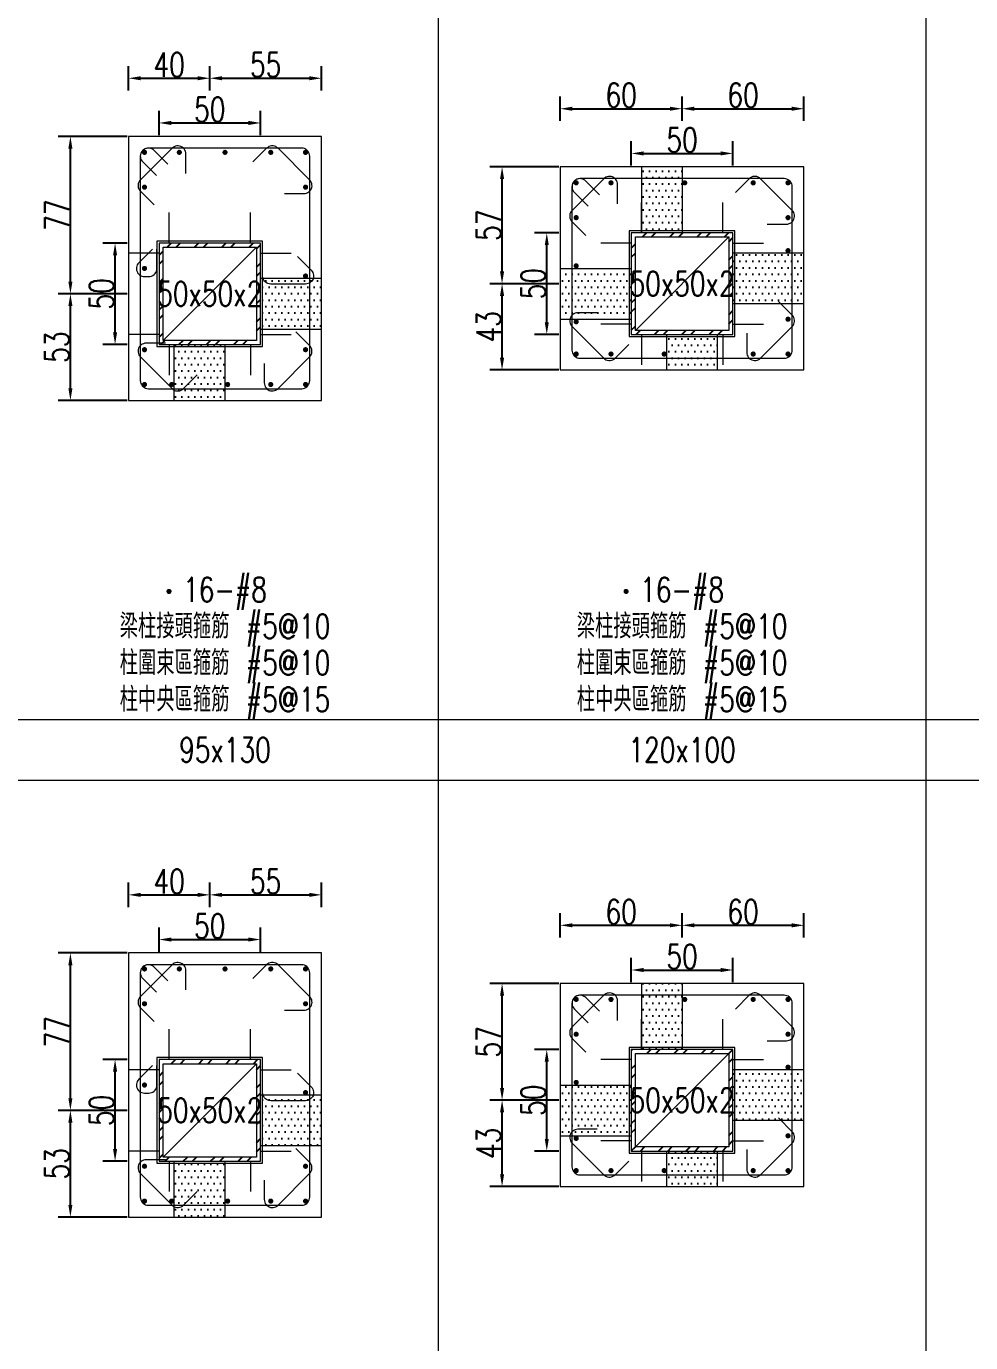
# Model space of a CAD drawing. Header units: millimetres. Extents: x 0 to 3905, y 0 to 8880.
# Drawn here: x 2922 to 3387, y 3341 to 3989 of the extents above; entities that cross this region are included whole.
import ezdxf
from ezdxf.enums import TextEntityAlignment as Align

# ---------------------------------------------------------------- set-up
doc = ezdxf.new("R2010")
doc.units = ezdxf.units.MM
doc.layers.get('DEFPOINTS').update_dxf_attribs({"color": 3})
for name, color, linetype in [('Hatch線', 6, 'Continuous'), ('TC-鋼粱', 132, 'Continuous'), ('主筋斷面', 2, 'Continuous'), ('文字-主筋根數', 7, 'Continuous'), ('文字-剪力筋 中央區', 7, 'Continuous'), ('文字-剪力筋-BC', 7, 'Continuous'), ('文字-剪力筋-圍束區', 7, 'Continuous'), ('文字-斷面尺寸', 7, 'Continuous'), ('文字-輔助字', 7, 'Continuous'), ('柱斷面線', 4, 'Continuous'), ('標註字', 4, 'Continuous'), ('箍筋線', 1, 'Continuous'), ('網格線', 7, 'Continuous'), ('鋼柱', 11, 'Continuous')]:
    doc.layers.add(name, color=color, linetype=linetype)
doc.styles.add('note', font='txt.shx', dxfattribs={"width": 0.75, "height": 12})
doc.styles.add('txt', font='txt.shx', dxfattribs={"height": 0.2, "bigfont": 'chineset.shx'})
doc.dimstyles.new('RCAD_DIM', dxfattribs={"dimtxt": 12, "dimasz": 6, "dimexe": 6, "dimexo": 0.625, "dimtad": 1, "dimdec": 0, "dimdsep": 46, "dimtxsty": 'note', "dimcen": 2.5, "dimclrd": 256, "dimclre": 256, "dimclrt": 256, "dimadec": 0, "dimazin": 0, "dimtfac": 1, "dimtmove": 0, "dimatfit": 3, "dimfxl": 0, "dimtolj": 1, "dimarcsym": 0})

# ---------------------------------------------------------------- blocks, each defined once
blk = doc.blocks.new('*D1650')
at = {"layer": 'DEFPOINTS', "color": 0}
for p in [(3037.5, 3539.62), (2987.5, 3533), (3037.5, 3533)]:
    blk.add_point(p, dxfattribs=at)
at = {"layer": '標註字', "lineweight": -2}
for p, q in [((2987.5, 3533.62), (2987.5, 3545.62)), ((3037.5, 3533.62), (3037.5, 3545.62)), ((2993.5, 3539.62), (3031.5, 3539.62))]:
    blk.add_line(p, q, dxfattribs=at)
at = {"layer": '標註字'}
for points in [[(2993.5, 3540.62), (2993.5, 3538.62), (2987.5, 3539.62)], [(3031.5, 3538.62), (3031.5, 3540.62), (3037.5, 3539.62)]]:
    blk.add_solid(points, dxfattribs=at)
at = {"layer": '標註字', "insert": (3012.5, 3546.25), "char_height": 12, "attachment_point": 5, "style": 'note'}
blk.add_mtext('\\A1;50', dxfattribs=at)
blk = doc.blocks.new('*D1651')
at = {"layer": 'DEFPOINTS', "color": 0}
for p in [(2965.88, 3480.5), (2972.5, 3480.5), (2972.5, 3430.5)]:
    blk.add_point(p, dxfattribs=at)
at = {"layer": '標註字', "lineweight": -2}
for p, q in [((2971.88, 3480.5), (2959.88, 3480.5)), ((2965.88, 3436.5), (2965.88, 3474.5)), ((2971.88, 3430.5), (2959.88, 3430.5))]:
    blk.add_line(p, q, dxfattribs=at)
at = {"layer": '標註字'}
for points in [[(2966.88, 3474.5), (2964.88, 3474.5), (2965.88, 3480.5)], [(2964.88, 3436.5), (2966.88, 3436.5), (2965.88, 3430.5)]]:
    blk.add_solid(points, dxfattribs=at)
at = {"layer": '標註字', "insert": (2959.25, 3455.5), "char_height": 12, "attachment_point": 5, "rotation": 90, "style": 'note'}
blk.add_mtext('\\A1;50', dxfattribs=at)
blk = doc.blocks.new('*D1652')
at = {"layer": 'DEFPOINTS', "color": 0}
for p in [(3012.5, 3561.62), (2972.5, 3555), (3012.5, 3555)]:
    blk.add_point(p, dxfattribs=at)
at = {"layer": '標註字', "lineweight": -2}
for p, q in [((2972.5, 3555.62), (2972.5, 3567.62)), ((3012.5, 3555.62), (3012.5, 3567.62)), ((2978.5, 3561.62), (3006.5, 3561.62))]:
    blk.add_line(p, q, dxfattribs=at)
at = {"layer": '標註字'}
for points in [[(2978.5, 3562.62), (2978.5, 3560.62), (2972.5, 3561.62)], [(3006.5, 3560.62), (3006.5, 3562.62), (3012.5, 3561.62)]]:
    blk.add_solid(points, dxfattribs=at)
at = {"layer": '標註字', "insert": (2992.5, 3568.25), "char_height": 12, "attachment_point": 5, "style": 'note'}
blk.add_mtext('\\A1;40', dxfattribs=at)
blk = doc.blocks.new('*D1653')
at = {"layer": 'DEFPOINTS', "color": 0}
for p in [(3067.5, 3561.62), (3012.5, 3555), (3067.5, 3555)]:
    blk.add_point(p, dxfattribs=at)
at = {"layer": '標註字', "lineweight": -2}
for p, q in [((3012.5, 3555.62), (3012.5, 3567.62)), ((3067.5, 3555.62), (3067.5, 3567.62)), ((3018.5, 3561.62), (3061.5, 3561.62))]:
    blk.add_line(p, q, dxfattribs=at)
at = {"layer": '標註字'}
for points in [[(3018.5, 3562.62), (3018.5, 3560.62), (3012.5, 3561.62)], [(3061.5, 3560.62), (3061.5, 3562.62), (3067.5, 3561.62)]]:
    blk.add_solid(points, dxfattribs=at)
at = {"layer": '標註字', "insert": (3040, 3568.25), "char_height": 12, "attachment_point": 5, "style": 'note'}
blk.add_mtext('\\A1;55', dxfattribs=at)
blk = doc.blocks.new('*D1654')
at = {"layer": 'DEFPOINTS', "color": 0}
for p in [(2943.88, 3455.5), (2972.5, 3455.5), (2972.5, 3403)]:
    blk.add_point(p, dxfattribs=at)
at = {"layer": '標註字', "lineweight": -2}
for p, q in [((2971.88, 3455.5), (2937.88, 3455.5)), ((2943.88, 3409), (2943.88, 3449.5)), ((2971.88, 3403), (2937.88, 3403))]:
    blk.add_line(p, q, dxfattribs=at)
at = {"layer": '標註字'}
for points in [[(2944.88, 3449.5), (2942.88, 3449.5), (2943.88, 3455.5)], [(2942.88, 3409), (2944.88, 3409), (2943.88, 3403)]]:
    blk.add_solid(points, dxfattribs=at)
at = {"layer": '標註字', "insert": (2937.25, 3429.25), "char_height": 12, "attachment_point": 5, "rotation": 90, "style": 'note'}
blk.add_mtext('\\A1;53', dxfattribs=at)
blk = doc.blocks.new('*D1655')
at = {"layer": 'DEFPOINTS', "color": 0}
for p in [(2943.88, 3533), (2972.5, 3533), (2972.5, 3455.5)]:
    blk.add_point(p, dxfattribs=at)
at = {"layer": '標註字', "lineweight": -2}
for p, q in [((2971.88, 3533), (2937.88, 3533)), ((2943.88, 3461.5), (2943.88, 3527)), ((2971.88, 3455.5), (2937.88, 3455.5))]:
    blk.add_line(p, q, dxfattribs=at)
at = {"layer": '標註字'}
for points in [[(2944.88, 3527), (2942.88, 3527), (2943.88, 3533)], [(2942.88, 3461.5), (2944.88, 3461.5), (2943.88, 3455.5)]]:
    blk.add_solid(points, dxfattribs=at)
at = {"layer": '標註字', "insert": (2937.25, 3494.25), "char_height": 12, "attachment_point": 5, "rotation": 90, "style": 'note'}
blk.add_mtext('\\A1;77', dxfattribs=at)
blk = doc.blocks.new('Circle_Filled')
at = {"const_width": 0.5}
blk.add_lwpolyline([(-0.25, 0, 1), (0.25, 0, 1)], format="xyb", close=True, dxfattribs=at)
blk = doc.blocks.new('*D1656')
at = {"layer": 'DEFPOINTS', "color": 0}
for p in [(3037.5, 3941.62), (2987.5, 3935), (3037.5, 3935)]:
    blk.add_point(p, dxfattribs=at)
at = {"layer": '標註字', "lineweight": -2}
for p, q in [((2987.5, 3935.62), (2987.5, 3947.62)), ((3037.5, 3935.62), (3037.5, 3947.62)), ((2993.5, 3941.62), (3031.5, 3941.62))]:
    blk.add_line(p, q, dxfattribs=at)
at = {"layer": '標註字'}
for points in [[(2993.5, 3942.62), (2993.5, 3940.62), (2987.5, 3941.62)], [(3031.5, 3940.62), (3031.5, 3942.62), (3037.5, 3941.62)]]:
    blk.add_solid(points, dxfattribs=at)
at = {"layer": '標註字', "insert": (3012.5, 3948.25), "char_height": 12, "attachment_point": 5, "style": 'note'}
blk.add_mtext('\\A1;50', dxfattribs=at)
blk = doc.blocks.new('*D1657')
at = {"layer": 'DEFPOINTS', "color": 0}
for p in [(2965.88, 3882.5), (2972.5, 3882.5), (2972.5, 3832.5)]:
    blk.add_point(p, dxfattribs=at)
at = {"layer": '標註字', "lineweight": -2}
for p, q in [((2971.88, 3882.5), (2959.88, 3882.5)), ((2965.88, 3838.5), (2965.88, 3876.5)), ((2971.88, 3832.5), (2959.88, 3832.5))]:
    blk.add_line(p, q, dxfattribs=at)
at = {"layer": '標註字'}
for points in [[(2966.88, 3876.5), (2964.88, 3876.5), (2965.88, 3882.5)], [(2964.88, 3838.5), (2966.88, 3838.5), (2965.88, 3832.5)]]:
    blk.add_solid(points, dxfattribs=at)
at = {"layer": '標註字', "insert": (2959.25, 3857.5), "char_height": 12, "attachment_point": 5, "rotation": 90, "style": 'note'}
blk.add_mtext('\\A1;50', dxfattribs=at)
blk = doc.blocks.new('*D1658')
at = {"layer": 'DEFPOINTS', "color": 0}
for p in [(3012.5, 3963.62), (2972.5, 3957), (3012.5, 3957)]:
    blk.add_point(p, dxfattribs=at)
at = {"layer": '標註字', "lineweight": -2}
for p, q in [((2972.5, 3957.62), (2972.5, 3969.62)), ((3012.5, 3957.62), (3012.5, 3969.62)), ((2978.5, 3963.62), (3006.5, 3963.62))]:
    blk.add_line(p, q, dxfattribs=at)
at = {"layer": '標註字'}
for points in [[(2978.5, 3964.62), (2978.5, 3962.62), (2972.5, 3963.62)], [(3006.5, 3962.62), (3006.5, 3964.62), (3012.5, 3963.62)]]:
    blk.add_solid(points, dxfattribs=at)
at = {"layer": '標註字', "insert": (2992.5, 3970.25), "char_height": 12, "attachment_point": 5, "style": 'note'}
blk.add_mtext('\\A1;40', dxfattribs=at)
blk = doc.blocks.new('*D1659')
at = {"layer": 'DEFPOINTS', "color": 0}
for p in [(3067.5, 3963.62), (3012.5, 3957), (3067.5, 3957)]:
    blk.add_point(p, dxfattribs=at)
at = {"layer": '標註字', "lineweight": -2}
for p, q in [((3012.5, 3957.62), (3012.5, 3969.62)), ((3067.5, 3957.62), (3067.5, 3969.62)), ((3018.5, 3963.62), (3061.5, 3963.62))]:
    blk.add_line(p, q, dxfattribs=at)
at = {"layer": '標註字'}
for points in [[(3018.5, 3964.62), (3018.5, 3962.62), (3012.5, 3963.62)], [(3061.5, 3962.62), (3061.5, 3964.62), (3067.5, 3963.62)]]:
    blk.add_solid(points, dxfattribs=at)
at = {"layer": '標註字', "insert": (3040, 3970.25), "char_height": 12, "attachment_point": 5, "style": 'note'}
blk.add_mtext('\\A1;55', dxfattribs=at)
blk = doc.blocks.new('*D1660')
at = {"layer": 'DEFPOINTS', "color": 0}
for p in [(2943.88, 3857.5), (2972.5, 3857.5), (2972.5, 3805)]:
    blk.add_point(p, dxfattribs=at)
at = {"layer": '標註字', "lineweight": -2}
for p, q in [((2971.88, 3857.5), (2937.88, 3857.5)), ((2943.88, 3811), (2943.88, 3851.5)), ((2971.88, 3805), (2937.88, 3805))]:
    blk.add_line(p, q, dxfattribs=at)
at = {"layer": '標註字'}
for points in [[(2944.88, 3851.5), (2942.88, 3851.5), (2943.88, 3857.5)], [(2942.88, 3811), (2944.88, 3811), (2943.88, 3805)]]:
    blk.add_solid(points, dxfattribs=at)
at = {"layer": '標註字', "insert": (2937.25, 3831.25), "char_height": 12, "attachment_point": 5, "rotation": 90, "style": 'note'}
blk.add_mtext('\\A1;53', dxfattribs=at)
blk = doc.blocks.new('*D1661')
at = {"layer": 'DEFPOINTS', "color": 0}
for p in [(2943.88, 3935), (2972.5, 3935), (2972.5, 3857.5)]:
    blk.add_point(p, dxfattribs=at)
at = {"layer": '標註字', "lineweight": -2}
for p, q in [((2971.88, 3935), (2937.88, 3935)), ((2943.88, 3863.5), (2943.88, 3929)), ((2971.88, 3857.5), (2937.88, 3857.5))]:
    blk.add_line(p, q, dxfattribs=at)
at = {"layer": '標註字'}
for points in [[(2944.88, 3929), (2942.88, 3929), (2943.88, 3935)], [(2942.88, 3863.5), (2944.88, 3863.5), (2943.88, 3857.5)]]:
    blk.add_solid(points, dxfattribs=at)
at = {"layer": '標註字', "insert": (2937.25, 3896.25), "char_height": 12, "attachment_point": 5, "rotation": 90, "style": 'note'}
blk.add_mtext('\\A1;77', dxfattribs=at)
blk = doc.blocks.new('*D1782')
at = {"layer": 'DEFPOINTS', "color": 0}
for p in [(3270, 3524.62), (3220, 3518), (3270, 3518)]:
    blk.add_point(p, dxfattribs=at)
at = {"layer": '標註字', "lineweight": -2}
for p, q in [((3220, 3518.62), (3220, 3530.62)), ((3270, 3518.62), (3270, 3530.62)), ((3226, 3524.62), (3264, 3524.62))]:
    blk.add_line(p, q, dxfattribs=at)
at = {"layer": '標註字'}
for points in [[(3226, 3525.62), (3226, 3523.62), (3220, 3524.62)], [(3264, 3523.62), (3264, 3525.62), (3270, 3524.62)]]:
    blk.add_solid(points, dxfattribs=at)
at = {"layer": '標註字', "insert": (3245, 3531.25), "char_height": 12, "attachment_point": 5, "style": 'note'}
blk.add_mtext('\\A1;50', dxfattribs=at)
blk = doc.blocks.new('*D1783')
at = {"layer": 'DEFPOINTS', "color": 0}
for p in [(3178.38, 3485.5), (3185, 3485.5), (3185, 3435.5)]:
    blk.add_point(p, dxfattribs=at)
at = {"layer": '標註字', "lineweight": -2}
for p, q in [((3184.38, 3485.5), (3172.38, 3485.5)), ((3178.38, 3441.5), (3178.38, 3479.5)), ((3184.38, 3435.5), (3172.38, 3435.5))]:
    blk.add_line(p, q, dxfattribs=at)
at = {"layer": '標註字'}
for points in [[(3179.38, 3479.5), (3177.38, 3479.5), (3178.38, 3485.5)], [(3177.38, 3441.5), (3179.38, 3441.5), (3178.38, 3435.5)]]:
    blk.add_solid(points, dxfattribs=at)
at = {"layer": '標註字', "insert": (3171.75, 3460.5), "char_height": 12, "attachment_point": 5, "rotation": 90, "style": 'note'}
blk.add_mtext('\\A1;50', dxfattribs=at)
blk = doc.blocks.new('*D1784')
at = {"layer": 'DEFPOINTS', "color": 0}
for p in [(3245, 3546.62), (3185, 3540), (3245, 3540)]:
    blk.add_point(p, dxfattribs=at)
at = {"layer": '標註字', "lineweight": -2}
for p, q in [((3185, 3540.62), (3185, 3552.62)), ((3245, 3540.62), (3245, 3552.62)), ((3191, 3546.62), (3239, 3546.62))]:
    blk.add_line(p, q, dxfattribs=at)
at = {"layer": '標註字'}
for points in [[(3191, 3547.62), (3191, 3545.62), (3185, 3546.62)], [(3239, 3545.62), (3239, 3547.62), (3245, 3546.62)]]:
    blk.add_solid(points, dxfattribs=at)
at = {"layer": '標註字', "insert": (3215, 3553.25), "char_height": 12, "attachment_point": 5, "style": 'note'}
blk.add_mtext('\\A1;60', dxfattribs=at)
blk = doc.blocks.new('*D1785')
at = {"layer": 'DEFPOINTS', "color": 0}
for p in [(3305, 3546.62), (3245, 3540), (3305, 3540)]:
    blk.add_point(p, dxfattribs=at)
at = {"layer": '標註字', "lineweight": -2}
for p, q in [((3245, 3540.62), (3245, 3552.62)), ((3305, 3540.62), (3305, 3552.62)), ((3251, 3546.62), (3299, 3546.62))]:
    blk.add_line(p, q, dxfattribs=at)
at = {"layer": '標註字'}
for points in [[(3251, 3547.62), (3251, 3545.62), (3245, 3546.62)], [(3299, 3545.62), (3299, 3547.62), (3305, 3546.62)]]:
    blk.add_solid(points, dxfattribs=at)
at = {"layer": '標註字', "insert": (3275, 3553.25), "char_height": 12, "attachment_point": 5, "style": 'note'}
blk.add_mtext('\\A1;60', dxfattribs=at)
blk = doc.blocks.new('*D1786')
at = {"layer": 'DEFPOINTS', "color": 0}
for p in [(3156.38, 3460.5), (3185, 3460.5), (3185, 3418)]:
    blk.add_point(p, dxfattribs=at)
at = {"layer": '標註字', "lineweight": -2}
for p, q in [((3184.38, 3460.5), (3150.38, 3460.5)), ((3156.38, 3424), (3156.38, 3454.5)), ((3184.38, 3418), (3150.38, 3418))]:
    blk.add_line(p, q, dxfattribs=at)
at = {"layer": '標註字'}
for points in [[(3157.38, 3454.5), (3155.38, 3454.5), (3156.38, 3460.5)], [(3155.38, 3424), (3157.38, 3424), (3156.38, 3418)]]:
    blk.add_solid(points, dxfattribs=at)
at = {"layer": '標註字', "insert": (3149.75, 3439.25), "char_height": 12, "attachment_point": 5, "rotation": 90, "style": 'note'}
blk.add_mtext('\\A1;43', dxfattribs=at)
blk = doc.blocks.new('*D1787')
at = {"layer": 'DEFPOINTS', "color": 0}
for p in [(3156.38, 3518), (3185, 3518), (3185, 3460.5)]:
    blk.add_point(p, dxfattribs=at)
at = {"layer": '標註字', "lineweight": -2}
for p, q in [((3184.38, 3518), (3150.38, 3518)), ((3156.38, 3466.5), (3156.38, 3512)), ((3184.38, 3460.5), (3150.38, 3460.5))]:
    blk.add_line(p, q, dxfattribs=at)
at = {"layer": '標註字'}
for points in [[(3157.38, 3512), (3155.38, 3512), (3156.38, 3518)], [(3155.38, 3466.5), (3157.38, 3466.5), (3156.38, 3460.5)]]:
    blk.add_solid(points, dxfattribs=at)
at = {"layer": '標註字', "insert": (3149.75, 3489.25), "char_height": 12, "attachment_point": 5, "rotation": 90, "style": 'note'}
blk.add_mtext('\\A1;57', dxfattribs=at)
blk = doc.blocks.new('*D1788')
at = {"layer": 'DEFPOINTS', "color": 0}
for p in [(3270, 3926.62), (3220, 3920), (3270, 3920)]:
    blk.add_point(p, dxfattribs=at)
at = {"layer": '標註字', "lineweight": -2}
for p, q in [((3220, 3920.62), (3220, 3932.62)), ((3270, 3920.62), (3270, 3932.62)), ((3226, 3926.62), (3264, 3926.62))]:
    blk.add_line(p, q, dxfattribs=at)
at = {"layer": '標註字'}
for points in [[(3226, 3927.62), (3226, 3925.62), (3220, 3926.62)], [(3264, 3925.62), (3264, 3927.62), (3270, 3926.62)]]:
    blk.add_solid(points, dxfattribs=at)
at = {"layer": '標註字', "insert": (3245, 3933.25), "char_height": 12, "attachment_point": 5, "style": 'note'}
blk.add_mtext('\\A1;50', dxfattribs=at)
blk = doc.blocks.new('*D1789')
at = {"layer": 'DEFPOINTS', "color": 0}
for p in [(3178.38, 3887.5), (3185, 3887.5), (3185, 3837.5)]:
    blk.add_point(p, dxfattribs=at)
at = {"layer": '標註字', "lineweight": -2}
for p, q in [((3184.38, 3887.5), (3172.38, 3887.5)), ((3178.38, 3843.5), (3178.38, 3881.5)), ((3184.38, 3837.5), (3172.38, 3837.5))]:
    blk.add_line(p, q, dxfattribs=at)
at = {"layer": '標註字'}
for points in [[(3179.38, 3881.5), (3177.38, 3881.5), (3178.38, 3887.5)], [(3177.38, 3843.5), (3179.38, 3843.5), (3178.38, 3837.5)]]:
    blk.add_solid(points, dxfattribs=at)
at = {"layer": '標註字', "insert": (3171.75, 3862.5), "char_height": 12, "attachment_point": 5, "rotation": 90, "style": 'note'}
blk.add_mtext('\\A1;50', dxfattribs=at)
blk = doc.blocks.new('*D1790')
at = {"layer": 'DEFPOINTS', "color": 0}
for p in [(3245, 3948.62), (3185, 3942), (3245, 3942)]:
    blk.add_point(p, dxfattribs=at)
at = {"layer": '標註字', "lineweight": -2}
for p, q in [((3185, 3942.62), (3185, 3954.62)), ((3245, 3942.62), (3245, 3954.62)), ((3191, 3948.62), (3239, 3948.62))]:
    blk.add_line(p, q, dxfattribs=at)
at = {"layer": '標註字'}
for points in [[(3191, 3949.62), (3191, 3947.62), (3185, 3948.62)], [(3239, 3947.62), (3239, 3949.62), (3245, 3948.62)]]:
    blk.add_solid(points, dxfattribs=at)
at = {"layer": '標註字', "insert": (3215, 3955.25), "char_height": 12, "attachment_point": 5, "style": 'note'}
blk.add_mtext('\\A1;60', dxfattribs=at)
blk = doc.blocks.new('*D1791')
at = {"layer": 'DEFPOINTS', "color": 0}
for p in [(3305, 3948.62), (3245, 3942), (3305, 3942)]:
    blk.add_point(p, dxfattribs=at)
at = {"layer": '標註字', "lineweight": -2}
for p, q in [((3245, 3942.62), (3245, 3954.62)), ((3305, 3942.62), (3305, 3954.62)), ((3251, 3948.62), (3299, 3948.62))]:
    blk.add_line(p, q, dxfattribs=at)
at = {"layer": '標註字'}
for points in [[(3251, 3949.62), (3251, 3947.62), (3245, 3948.62)], [(3299, 3947.62), (3299, 3949.62), (3305, 3948.62)]]:
    blk.add_solid(points, dxfattribs=at)
at = {"layer": '標註字', "insert": (3275, 3955.25), "char_height": 12, "attachment_point": 5, "style": 'note'}
blk.add_mtext('\\A1;60', dxfattribs=at)
blk = doc.blocks.new('*D1792')
at = {"layer": 'DEFPOINTS', "color": 0}
for p in [(3156.38, 3862.5), (3185, 3862.5), (3185, 3820)]:
    blk.add_point(p, dxfattribs=at)
at = {"layer": '標註字', "lineweight": -2}
for p, q in [((3184.38, 3862.5), (3150.38, 3862.5)), ((3156.38, 3826), (3156.38, 3856.5)), ((3184.38, 3820), (3150.38, 3820))]:
    blk.add_line(p, q, dxfattribs=at)
at = {"layer": '標註字'}
for points in [[(3157.38, 3856.5), (3155.38, 3856.5), (3156.38, 3862.5)], [(3155.38, 3826), (3157.38, 3826), (3156.38, 3820)]]:
    blk.add_solid(points, dxfattribs=at)
at = {"layer": '標註字', "insert": (3149.75, 3841.25), "char_height": 12, "attachment_point": 5, "rotation": 90, "style": 'note'}
blk.add_mtext('\\A1;43', dxfattribs=at)
blk = doc.blocks.new('*D1793')
at = {"layer": 'DEFPOINTS', "color": 0}
for p in [(3156.38, 3920), (3185, 3920), (3185, 3862.5)]:
    blk.add_point(p, dxfattribs=at)
at = {"layer": '標註字', "lineweight": -2}
for p, q in [((3184.38, 3920), (3150.38, 3920)), ((3156.38, 3868.5), (3156.38, 3914)), ((3184.38, 3862.5), (3150.38, 3862.5))]:
    blk.add_line(p, q, dxfattribs=at)
at = {"layer": '標註字'}
for points in [[(3157.38, 3914), (3155.38, 3914), (3156.38, 3920)], [(3155.38, 3868.5), (3157.38, 3868.5), (3156.38, 3862.5)]]:
    blk.add_solid(points, dxfattribs=at)
at = {"layer": '標註字', "insert": (3149.75, 3891.25), "char_height": 12, "attachment_point": 5, "rotation": 90, "style": 'note'}
blk.add_mtext('\\A1;57', dxfattribs=at)

msp = doc.modelspace()

# ---------------------------------------------------------------- hatches: boundary and pattern name
at = {"layer": 'Hatch線'}
h = msp.add_hatch(dxfattribs=at)
h.set_pattern_fill('ANSI32', color=256, style=0)
h.paths.add_polyline_path([(2987.5, 3832.5), (3037.5, 3832.5), (3037.5, 3882.5), (2987.5, 3882.5)], flags=17)
h.paths.add_polyline_path([(2989.5, 3834.5), (2989.5, 3880.5), (3035.5, 3880.5), (3035.5, 3834.5)])
h = msp.add_hatch(dxfattribs=at)
h.set_pattern_fill('ANSI32', color=256, style=0)
h.paths.add_polyline_path([(3220, 3837.5), (3270, 3837.5), (3270, 3887.5), (3220, 3887.5)], flags=17)
h.paths.add_polyline_path([(3222, 3839.5), (3222, 3885.5), (3268, 3885.5), (3268, 3839.5)])
h = msp.add_hatch(dxfattribs=at)
h.set_pattern_fill('ANSI32', color=256, style=0)
h.paths.add_polyline_path([(2987.5, 3430.5), (3037.5, 3430.5), (3037.5, 3480.5), (2987.5, 3480.5)], flags=17)
h.paths.add_polyline_path([(2989.5, 3432.5), (2989.5, 3478.5), (3035.5, 3478.5), (3035.5, 3432.5)])
h = msp.add_hatch(dxfattribs=at)
h.set_pattern_fill('ANSI32', color=256, style=0)
h.paths.add_polyline_path([(3220, 3435.5), (3270, 3435.5), (3270, 3485.5), (3220, 3485.5)], flags=17)
h.paths.add_polyline_path([(3222, 3437.5), (3222, 3483.5), (3268, 3483.5), (3268, 3437.5)])
at = {"layer": 'TC-鋼粱'}
h = msp.add_hatch(dxfattribs=at)
h.set_pattern_fill('DOTS', color=256, scale=2, style=0)
h.paths.add_polyline_path([(3245, 3920), (3225, 3920), (3225, 3887.5), (3245, 3887.5)], flags=17)
h = msp.add_hatch(dxfattribs=at)
h.set_pattern_fill('DOTS', color=256, scale=2, style=0)
h.paths.add_polyline_path([(3305, 3852.5), (3305, 3877.5), (3270, 3877.5), (3270, 3852.5)], flags=17)
h = msp.add_hatch(dxfattribs=at)
h.set_pattern_fill('DOTS', color=256, scale=2, style=0)
h.paths.add_polyline_path([(3185, 3870), (3185, 3845), (3220, 3845), (3220, 3870)], flags=17)
h = msp.add_hatch(dxfattribs=at)
h.set_pattern_fill('DOTS', color=256, scale=2, style=0)
h.paths.add_polyline_path([(3067.5, 3840), (3067.5, 3865), (3037.5, 3865), (3037.5, 3840)], flags=17)
h = msp.add_hatch(dxfattribs=at)
h.set_pattern_fill('DOTS', color=256, scale=2, style=0)
h.paths.add_polyline_path([(3237.48, 3820), (3262.48, 3820), (3262.48, 3837.5), (3237.48, 3837.5)], flags=17)
h = msp.add_hatch(dxfattribs=at)
h.set_pattern_fill('DOTS', color=256, scale=2, style=0)
h.paths.add_polyline_path([(2995, 3805), (3020, 3805), (3020, 3832.5), (2995, 3832.5)], flags=17)
h = msp.add_hatch(dxfattribs=at)
h.set_pattern_fill('DOTS', color=256, scale=2, style=0)
h.paths.add_polyline_path([(3245, 3518), (3225, 3518), (3225, 3485.5), (3245, 3485.5)], flags=17)
h = msp.add_hatch(dxfattribs=at)
h.set_pattern_fill('DOTS', color=256, scale=2, style=0)
h.paths.add_polyline_path([(3305, 3450.5), (3305, 3475.5), (3270, 3475.5), (3270, 3450.5)], flags=17)
h = msp.add_hatch(dxfattribs=at)
h.set_pattern_fill('DOTS', color=256, scale=2, style=0)
h.paths.add_polyline_path([(3185, 3468), (3185, 3443), (3220, 3443), (3220, 3468)], flags=17)
h = msp.add_hatch(dxfattribs=at)
h.set_pattern_fill('DOTS', color=256, scale=2, style=0)
h.paths.add_polyline_path([(3067.5, 3438), (3067.5, 3463), (3037.5, 3463), (3037.5, 3438)], flags=17)
h = msp.add_hatch(dxfattribs=at)
h.set_pattern_fill('DOTS', color=256, scale=2, style=0)
h.paths.add_polyline_path([(3237.48, 3418), (3262.48, 3418), (3262.48, 3435.5), (3237.48, 3435.5)], flags=17)
h = msp.add_hatch(dxfattribs=at)
h.set_pattern_fill('DOTS', color=256, scale=2, style=0)
h.paths.add_polyline_path([(2995, 3403), (3020, 3403), (3020, 3430.5), (2995, 3430.5)], flags=17)

# ---------------------------------------------------------------- linework, layer by layer
at = {"layer": 'DEFPOINTS', "lineweight": 5}
for points in [[(3225, 3887.5), (3225, 3902.5)], [(3265, 3887.5), (3265, 3902.5)], [(2992.5, 3882.5), (2992.5, 3897.5)], [(3032.5, 3882.5), (3032.5, 3897.5)], [(3220, 3836.5), (3271, 3836.5), (3271, 3888.5), (3219, 3888.5), (3219, 3836.5), (3220, 3836.5)], [(2987.5, 3831.5), (3038.5, 3831.5), (3038.5, 3883.5), (2986.5, 3883.5), (2986.5, 3831.5), (2987.5, 3831.5)], [(3220, 3882.5), (3205, 3882.5)], [(3222, 3839.5), (3268, 3885.5)], [(3270, 3882.5), (3285, 3882.5)], [(2987.5, 3877.5), (2972.5, 3877.5)], [(2989.5, 3834.5), (3035.5, 3880.5)], [(3037.5, 3877.5), (3052.5, 3877.5)], [(2987.5, 3837.5), (2972.5, 3837.5)], [(3037.5, 3837.5), (3052.5, 3837.5)], [(3220, 3842.5), (3205, 3842.5)], [(3225, 3837.5), (3225, 3822.5)], [(3265, 3837.5), (3265, 3822.5)], [(3270, 3842.5), (3285, 3842.5)], [(2992.5, 3832.5), (2992.5, 3817.5)], [(3032.5, 3832.5), (3032.5, 3817.5)], [(3225, 3485.5), (3225, 3500.5)], [(3265, 3485.5), (3265, 3500.5)], [(2992.5, 3480.5), (2992.5, 3495.5)], [(3032.5, 3480.5), (3032.5, 3495.5)], [(3220, 3434.5), (3271, 3434.5), (3271, 3486.5), (3219, 3486.5), (3219, 3434.5), (3220, 3434.5)], [(2987.5, 3429.5), (3038.5, 3429.5), (3038.5, 3481.5), (2986.5, 3481.5), (2986.5, 3429.5), (2987.5, 3429.5)], [(3220, 3480.5), (3205, 3480.5)], [(3222, 3437.5), (3268, 3483.5)], [(3270, 3480.5), (3285, 3480.5)], [(2987.5, 3475.5), (2972.5, 3475.5)], [(2989.5, 3432.5), (3035.5, 3478.5)], [(3037.5, 3475.5), (3052.5, 3475.5)], [(2987.5, 3435.5), (2972.5, 3435.5)], [(3037.5, 3435.5), (3052.5, 3435.5)], [(3220, 3440.5), (3205, 3440.5)], [(3225, 3435.5), (3225, 3420.5)], [(3265, 3435.5), (3265, 3420.5)], [(3270, 3440.5), (3285, 3440.5)], [(2992.5, 3430.5), (2992.5, 3415.5)], [(3032.5, 3430.5), (3032.5, 3415.5)]]:
    msp.add_lwpolyline(points, dxfattribs=at)
at = {"layer": 'TC-鋼粱', "lineweight": 5}
for points in [[(3225, 3920), (3225, 3887.5)], [(3245, 3920), (3245, 3887.5)], [(3305, 3877.5), (3270, 3877.5)], [(3185, 3870), (3220, 3870)], [(3067.5, 3865), (3037.5, 3865)], [(3305, 3852.5), (3270, 3852.5)], [(3185, 3845), (3220, 3845)], [(3067.5, 3840), (3037.5, 3840)], [(3237.48, 3820), (3237.48, 3837.5)], [(3262.48, 3820), (3262.48, 3837.5)], [(2995, 3805), (2995, 3832.5)], [(3020, 3805), (3020, 3832.5)], [(3225, 3518), (3225, 3485.5)], [(3245, 3518), (3245, 3485.5)], [(3305, 3475.5), (3270, 3475.5)], [(3185, 3468), (3220, 3468)], [(3067.5, 3463), (3037.5, 3463)], [(3305, 3450.5), (3270, 3450.5)], [(3185, 3443), (3220, 3443)], [(3067.5, 3438), (3037.5, 3438)], [(3237.48, 3418), (3237.48, 3435.5)], [(3262.48, 3418), (3262.48, 3435.5)], [(2995, 3403), (2995, 3430.5)], [(3020, 3403), (3020, 3430.5)]]:
    msp.add_lwpolyline(points, dxfattribs=at)
at = {"layer": '柱斷面線', "lineweight": 5}
for points in [[(2972.5, 3805), (3067.5, 3805), (3067.5, 3935), (2972.5, 3935), (2972.5, 3805)], [(3185, 3820), (3305, 3820), (3305, 3920), (3185, 3920), (3185, 3820)], [(2972.5, 3403), (3067.5, 3403), (3067.5, 3533), (2972.5, 3533), (2972.5, 3403)], [(3185, 3418), (3305, 3418), (3305, 3518), (3185, 3518), (3185, 3418)]]:
    msp.add_lwpolyline(points, dxfattribs=at)
at = {"layer": '箍筋線', "lineweight": 5}
for points in [[(3000.69, 3916.81), (3000.69, 3926.35), (3000.63, 3927.02), (3000.46, 3927.66), (3000.19, 3928.27), (2999.82, 3928.83), (2999.36, 3929.32), (2998.83, 3929.72), (2998.23, 3930.02), (2997.6, 3930.23), (2996.93, 3930.32), (2996.27, 3930.3), (2995.61, 3930.17), (2994.99, 3929.93), (2994.41, 3929.59), (2993.9, 3929.16), (2978.34, 3913.6), (2977.89, 3913.07), (2977.55, 3912.47), (2977.31, 3911.82), (2977.19, 3911.13), (2977.19, 3910.44), (2977.31, 3909.76), (2977.55, 3909.11), (2977.89, 3908.51), (2978.34, 3907.98), (2985.08, 3901.23)], [(2991.83, 3921.29), (2985.08, 3928.04), (2984.57, 3928.47), (2983.99, 3928.81), (2983.37, 3929.05), (2982.72, 3929.18), (2982.05, 3929.2), (2981.39, 3929.11), (2980.75, 3928.9), (2980.16, 3928.6), (2979.62, 3928.19), (2979.16, 3927.71), (2978.79, 3927.15), (2978.52, 3926.54), (2978.35, 3925.9), (2978.29, 3925.23), (2978.29, 3814.77), (2978.36, 3814.08), (2978.53, 3813.41), (2978.83, 3812.78), (2979.22, 3812.21), (2979.71, 3811.72), (2980.28, 3811.33), (2980.91, 3811.03), (2981.58, 3810.86), (2982.27, 3810.79), (3057.73, 3810.79), (3058.42, 3810.86), (3059.09, 3811.03), (3059.72, 3811.33), (3060.29, 3811.72), (3060.78, 3812.21), (3061.17, 3812.78), (3061.47, 3813.41), (3061.64, 3814.08), (3061.71, 3814.77), (3061.71, 3925.23), (3061.64, 3925.92), (3061.47, 3926.59), (3061.17, 3927.22), (3060.78, 3927.79), (3060.29, 3928.28), (3059.72, 3928.67), (3059.09, 3928.97), (3058.42, 3929.14), (3057.73, 3929.21), (2982.27, 3929.21), (2981.6, 3929.15), (2980.96, 3928.98), (2980.35, 3928.71), (2979.79, 3928.34), (2979.31, 3927.88), (2978.9, 3927.34), (2978.6, 3926.75), (2978.39, 3926.11), (2978.3, 3925.45), (2978.32, 3924.78), (2978.45, 3924.13), (2978.69, 3923.51), (2979.03, 3922.93), (2979.46, 3922.42), (2986.21, 3915.67)], [(3049.31, 3906.81), (3058.85, 3906.81), (3059.52, 3906.87), (3060.16, 3907.04), (3060.77, 3907.31), (3061.33, 3907.68), (3061.82, 3908.14), (3062.22, 3908.67), (3062.52, 3909.27), (3062.73, 3909.9), (3062.82, 3910.57), (3062.8, 3911.23), (3062.67, 3911.89), (3062.43, 3912.51), (3062.09, 3913.09), (3061.66, 3913.6), (3046.1, 3929.16), (3045.57, 3929.61), (3044.97, 3929.95), (3044.32, 3930.19), (3043.63, 3930.31), (3042.94, 3930.31), (3042.26, 3930.19), (3041.61, 3929.95), (3041.01, 3929.61), (3040.48, 3929.16), (3033.73, 3922.42)], [(3213.19, 3901.81), (3213.19, 3911.35), (3213.13, 3912.02), (3212.96, 3912.66), (3212.69, 3913.27), (3212.32, 3913.83), (3211.86, 3914.32), (3211.33, 3914.72), (3210.73, 3915.02), (3210.1, 3915.23), (3209.43, 3915.32), (3208.77, 3915.3), (3208.11, 3915.17), (3207.49, 3914.93), (3206.91, 3914.59), (3206.4, 3914.16), (3190.84, 3898.6), (3190.39, 3898.07), (3190.05, 3897.47), (3189.81, 3896.82), (3189.69, 3896.13), (3189.69, 3895.44), (3189.81, 3894.76), (3190.05, 3894.11), (3190.39, 3893.51), (3190.84, 3892.98), (3197.58, 3886.23)], [(3204.33, 3906.29), (3197.58, 3913.04), (3197.07, 3913.47), (3196.49, 3913.81), (3195.87, 3914.05), (3195.22, 3914.18), (3194.55, 3914.2), (3193.89, 3914.11), (3193.25, 3913.9), (3192.66, 3913.6), (3192.12, 3913.19), (3191.66, 3912.71), (3191.29, 3912.15), (3191.02, 3911.54), (3190.85, 3910.9), (3190.79, 3910.23), (3190.79, 3829.77), (3190.86, 3829.08), (3191.03, 3828.41), (3191.33, 3827.78), (3191.72, 3827.21), (3192.21, 3826.72), (3192.78, 3826.33), (3193.41, 3826.03), (3194.08, 3825.86), (3194.77, 3825.79), (3295.23, 3825.79), (3295.92, 3825.86), (3296.59, 3826.03), (3297.22, 3826.33), (3297.79, 3826.72), (3298.28, 3827.21), (3298.67, 3827.78), (3298.97, 3828.41), (3299.14, 3829.08), (3299.21, 3829.77), (3299.21, 3910.23), (3299.14, 3910.92), (3298.97, 3911.59), (3298.67, 3912.22), (3298.28, 3912.79), (3297.79, 3913.28), (3297.22, 3913.67), (3296.59, 3913.97), (3295.92, 3914.14), (3295.23, 3914.21), (3194.77, 3914.21), (3194.1, 3914.15), (3193.46, 3913.98), (3192.85, 3913.71), (3192.29, 3913.34), (3191.81, 3912.88), (3191.4, 3912.34), (3191.1, 3911.75), (3190.89, 3911.11), (3190.8, 3910.45), (3190.82, 3909.78), (3190.95, 3909.13), (3191.19, 3908.51), (3191.53, 3907.93), (3191.96, 3907.42), (3198.71, 3900.67)], [(3286.81, 3891.81), (3296.35, 3891.81), (3297.02, 3891.87), (3297.66, 3892.04), (3298.27, 3892.31), (3298.83, 3892.68), (3299.32, 3893.14), (3299.72, 3893.67), (3300.02, 3894.27), (3300.23, 3894.9), (3300.32, 3895.57), (3300.3, 3896.23), (3300.17, 3896.89), (3299.93, 3897.51), (3299.59, 3898.09), (3299.16, 3898.6), (3283.6, 3914.16), (3283.07, 3914.61), (3282.47, 3914.95), (3281.82, 3915.19), (3281.13, 3915.31), (3280.44, 3915.31), (3279.76, 3915.19), (3279.11, 3914.95), (3278.51, 3914.61), (3277.98, 3914.16), (3271.23, 3907.42)], [(2984.3, 3879.56), (2977.55, 3872.81), (2977.12, 3872.3), (2976.78, 3871.72), (2976.54, 3871.1), (2976.41, 3870.45), (2976.39, 3869.78), (2976.48, 3869.12), (2976.69, 3868.48), (2976.99, 3867.89), (2977.4, 3867.35), (2977.88, 3866.89), (2978.44, 3866.52), (2979.05, 3866.25), (2979.69, 3866.08), (2980.36, 3866.03), (2982.53, 3866.03), (2983.22, 3866.09), (2983.88, 3866.26), (2984.51, 3866.56), (2985.08, 3866.95), (2985.57, 3867.44), (2985.97, 3868.01), (2986.26, 3868.64), (2986.44, 3869.31), (2986.5, 3870), (2986.5, 3879.54)], [(3055.7, 3875.83), (3062.45, 3869.08), (3062.88, 3868.57), (3063.22, 3867.99), (3063.46, 3867.37), (3063.59, 3866.71), (3063.61, 3866.05), (3063.52, 3865.39), (3063.31, 3864.75), (3063.01, 3864.16), (3062.6, 3863.62), (3062.12, 3863.16), (3061.56, 3862.79), (3060.95, 3862.52), (3060.31, 3862.35), (3059.64, 3862.29), (3042.48, 3862.29), (3041.78, 3862.36), (3041.12, 3862.53), (3040.49, 3862.83), (3039.92, 3863.22), (3039.43, 3863.71), (3039.03, 3864.28), (3038.74, 3864.91), (3038.56, 3865.58), (3038.5, 3866.27), (3038.5, 3875.81)], [(3276.81, 3838.19), (3276.81, 3828.65), (3276.87, 3827.98), (3277.04, 3827.34), (3277.31, 3826.73), (3277.68, 3826.17), (3278.14, 3825.68), (3278.67, 3825.28), (3279.27, 3824.98), (3279.9, 3824.77), (3280.57, 3824.68), (3281.23, 3824.7), (3281.89, 3824.83), (3282.51, 3825.07), (3283.09, 3825.41), (3283.6, 3825.84), (3299.16, 3841.4), (3299.61, 3841.93), (3299.95, 3842.53), (3300.19, 3843.18), (3300.31, 3843.87), (3300.31, 3844.56), (3300.19, 3845.24), (3299.95, 3845.89), (3299.61, 3846.49), (3299.16, 3847.02), (3292.42, 3853.77)], [(3203.19, 3848.19), (3193.65, 3848.19), (3192.98, 3848.13), (3192.34, 3847.96), (3191.73, 3847.69), (3191.17, 3847.32), (3190.68, 3846.86), (3190.28, 3846.33), (3189.98, 3845.73), (3189.77, 3845.1), (3189.68, 3844.43), (3189.7, 3843.77), (3189.83, 3843.11), (3190.07, 3842.49), (3190.41, 3841.91), (3190.84, 3841.4), (3206.4, 3825.84), (3206.93, 3825.39), (3207.53, 3825.05), (3208.18, 3824.81), (3208.87, 3824.69), (3209.56, 3824.69), (3210.24, 3824.81), (3210.89, 3825.05), (3211.49, 3825.39), (3212.02, 3825.84), (3218.77, 3832.58)], [(3039.31, 3823.19), (3039.31, 3813.65), (3039.37, 3812.98), (3039.54, 3812.34), (3039.81, 3811.73), (3040.18, 3811.17), (3040.64, 3810.68), (3041.17, 3810.28), (3041.77, 3809.98), (3042.4, 3809.77), (3043.07, 3809.68), (3043.73, 3809.7), (3044.39, 3809.83), (3045.01, 3810.07), (3045.59, 3810.41), (3046.1, 3810.84), (3061.66, 3826.4), (3062.11, 3826.93), (3062.45, 3827.53), (3062.69, 3828.18), (3062.81, 3828.87), (3062.81, 3829.56), (3062.69, 3830.24), (3062.45, 3830.89), (3062.11, 3831.49), (3061.66, 3832.02), (3054.92, 3838.77)], [(2990.69, 3833.19), (2981.15, 3833.19), (2980.48, 3833.13), (2979.84, 3832.96), (2979.23, 3832.69), (2978.67, 3832.32), (2978.18, 3831.86), (2977.78, 3831.33), (2977.48, 3830.73), (2977.27, 3830.1), (2977.18, 3829.43), (2977.2, 3828.77), (2977.33, 3828.11), (2977.57, 3827.49), (2977.91, 3826.91), (2978.34, 3826.4), (2993.9, 3810.84), (2994.43, 3810.39), (2995.03, 3810.05), (2995.68, 3809.81), (2996.37, 3809.69), (2997.06, 3809.69), (2997.74, 3809.81), (2998.39, 3810.05), (2998.99, 3810.39), (2999.52, 3810.84), (3006.27, 3817.58)], [(3000.69, 3514.81), (3000.69, 3524.35), (3000.63, 3525.02), (3000.46, 3525.66), (3000.19, 3526.27), (2999.82, 3526.83), (2999.36, 3527.32), (2998.83, 3527.72), (2998.23, 3528.02), (2997.6, 3528.23), (2996.93, 3528.32), (2996.27, 3528.3), (2995.61, 3528.17), (2994.99, 3527.93), (2994.41, 3527.59), (2993.9, 3527.16), (2978.34, 3511.6), (2977.89, 3511.07), (2977.55, 3510.47), (2977.31, 3509.82), (2977.19, 3509.13), (2977.19, 3508.44), (2977.31, 3507.76), (2977.55, 3507.11), (2977.89, 3506.51), (2978.34, 3505.98), (2985.08, 3499.23)], [(2991.83, 3519.29), (2985.08, 3526.04), (2984.57, 3526.47), (2983.99, 3526.81), (2983.37, 3527.05), (2982.72, 3527.18), (2982.05, 3527.2), (2981.39, 3527.11), (2980.75, 3526.9), (2980.16, 3526.6), (2979.62, 3526.19), (2979.16, 3525.71), (2978.79, 3525.15), (2978.52, 3524.54), (2978.35, 3523.9), (2978.29, 3523.23), (2978.29, 3412.77), (2978.36, 3412.08), (2978.53, 3411.41), (2978.83, 3410.78), (2979.22, 3410.21), (2979.71, 3409.72), (2980.28, 3409.33), (2980.91, 3409.03), (2981.58, 3408.86), (2982.27, 3408.79), (3057.73, 3408.79), (3058.42, 3408.86), (3059.09, 3409.03), (3059.72, 3409.33), (3060.29, 3409.72), (3060.78, 3410.21), (3061.17, 3410.78), (3061.47, 3411.41), (3061.64, 3412.08), (3061.71, 3412.77), (3061.71, 3523.23), (3061.64, 3523.92), (3061.47, 3524.59), (3061.17, 3525.22), (3060.78, 3525.79), (3060.29, 3526.28), (3059.72, 3526.67), (3059.09, 3526.97), (3058.42, 3527.14), (3057.73, 3527.21), (2982.27, 3527.21), (2981.6, 3527.15), (2980.96, 3526.98), (2980.35, 3526.71), (2979.79, 3526.34), (2979.31, 3525.88), (2978.9, 3525.34), (2978.6, 3524.75), (2978.39, 3524.11), (2978.3, 3523.45), (2978.32, 3522.78), (2978.45, 3522.13), (2978.69, 3521.51), (2979.03, 3520.93), (2979.46, 3520.42), (2986.21, 3513.67)], [(3049.31, 3504.81), (3058.85, 3504.81), (3059.52, 3504.87), (3060.16, 3505.04), (3060.77, 3505.31), (3061.33, 3505.68), (3061.82, 3506.14), (3062.22, 3506.67), (3062.52, 3507.27), (3062.73, 3507.9), (3062.82, 3508.57), (3062.8, 3509.23), (3062.67, 3509.89), (3062.43, 3510.51), (3062.09, 3511.09), (3061.66, 3511.6), (3046.1, 3527.16), (3045.57, 3527.61), (3044.97, 3527.95), (3044.32, 3528.19), (3043.63, 3528.31), (3042.94, 3528.31), (3042.26, 3528.19), (3041.61, 3527.95), (3041.01, 3527.61), (3040.48, 3527.16), (3033.73, 3520.42)], [(3213.19, 3499.81), (3213.19, 3509.35), (3213.13, 3510.02), (3212.96, 3510.66), (3212.69, 3511.27), (3212.32, 3511.83), (3211.86, 3512.32), (3211.33, 3512.72), (3210.73, 3513.02), (3210.1, 3513.23), (3209.43, 3513.32), (3208.77, 3513.3), (3208.11, 3513.17), (3207.49, 3512.93), (3206.91, 3512.59), (3206.4, 3512.16), (3190.84, 3496.6), (3190.39, 3496.07), (3190.05, 3495.47), (3189.81, 3494.82), (3189.69, 3494.13), (3189.69, 3493.44), (3189.81, 3492.76), (3190.05, 3492.11), (3190.39, 3491.51), (3190.84, 3490.98), (3197.58, 3484.23)], [(3286.81, 3489.81), (3296.35, 3489.81), (3297.02, 3489.87), (3297.66, 3490.04), (3298.27, 3490.31), (3298.83, 3490.68), (3299.32, 3491.14), (3299.72, 3491.67), (3300.02, 3492.27), (3300.23, 3492.9), (3300.32, 3493.57), (3300.3, 3494.23), (3300.17, 3494.89), (3299.93, 3495.51), (3299.59, 3496.09), (3299.16, 3496.6), (3283.6, 3512.16), (3283.07, 3512.61), (3282.47, 3512.95), (3281.82, 3513.19), (3281.13, 3513.31), (3280.44, 3513.31), (3279.76, 3513.19), (3279.11, 3512.95), (3278.51, 3512.61), (3277.98, 3512.16), (3271.23, 3505.42)], [(3204.33, 3504.29), (3197.58, 3511.04), (3197.07, 3511.47), (3196.49, 3511.81), (3195.87, 3512.05), (3195.22, 3512.18), (3194.55, 3512.2), (3193.89, 3512.11), (3193.25, 3511.9), (3192.66, 3511.6), (3192.12, 3511.19), (3191.66, 3510.71), (3191.29, 3510.15), (3191.02, 3509.54), (3190.85, 3508.9), (3190.79, 3508.23), (3190.79, 3427.77), (3190.86, 3427.08), (3191.03, 3426.41), (3191.33, 3425.78), (3191.72, 3425.21), (3192.21, 3424.72), (3192.78, 3424.33), (3193.41, 3424.03), (3194.08, 3423.86), (3194.77, 3423.79), (3295.23, 3423.79), (3295.92, 3423.86), (3296.59, 3424.03), (3297.22, 3424.33), (3297.79, 3424.72), (3298.28, 3425.21), (3298.67, 3425.78), (3298.97, 3426.41), (3299.14, 3427.08), (3299.21, 3427.77), (3299.21, 3508.23), (3299.14, 3508.92), (3298.97, 3509.59), (3298.67, 3510.22), (3298.28, 3510.79), (3297.79, 3511.28), (3297.22, 3511.67), (3296.59, 3511.97), (3295.92, 3512.14), (3295.23, 3512.21), (3194.77, 3512.21), (3194.1, 3512.15), (3193.46, 3511.98), (3192.85, 3511.71), (3192.29, 3511.34), (3191.81, 3510.88), (3191.4, 3510.34), (3191.1, 3509.75), (3190.89, 3509.11), (3190.8, 3508.45), (3190.82, 3507.78), (3190.95, 3507.13), (3191.19, 3506.51), (3191.53, 3505.93), (3191.96, 3505.42), (3198.71, 3498.67)], [(2984.3, 3477.56), (2977.55, 3470.81), (2977.12, 3470.3), (2976.78, 3469.72), (2976.54, 3469.1), (2976.41, 3468.45), (2976.39, 3467.78), (2976.48, 3467.12), (2976.69, 3466.48), (2976.99, 3465.89), (2977.4, 3465.35), (2977.88, 3464.89), (2978.44, 3464.52), (2979.05, 3464.25), (2979.69, 3464.08), (2980.36, 3464.03), (2982.53, 3464.03), (2983.22, 3464.09), (2983.88, 3464.26), (2984.51, 3464.56), (2985.08, 3464.95), (2985.57, 3465.44), (2985.97, 3466.01), (2986.26, 3466.64), (2986.44, 3467.31), (2986.5, 3468), (2986.5, 3477.54)], [(3055.7, 3473.83), (3062.45, 3467.08), (3062.88, 3466.57), (3063.22, 3465.99), (3063.46, 3465.37), (3063.59, 3464.71), (3063.61, 3464.05), (3063.52, 3463.39), (3063.31, 3462.75), (3063.01, 3462.16), (3062.6, 3461.62), (3062.12, 3461.16), (3061.56, 3460.79), (3060.95, 3460.52), (3060.31, 3460.35), (3059.64, 3460.29), (3042.48, 3460.29), (3041.78, 3460.36), (3041.12, 3460.53), (3040.49, 3460.83), (3039.92, 3461.22), (3039.43, 3461.71), (3039.03, 3462.28), (3038.74, 3462.91), (3038.56, 3463.58), (3038.5, 3464.27), (3038.5, 3473.81)], [(3276.81, 3436.19), (3276.81, 3426.65), (3276.87, 3425.98), (3277.04, 3425.34), (3277.31, 3424.73), (3277.68, 3424.17), (3278.14, 3423.68), (3278.67, 3423.28), (3279.27, 3422.98), (3279.9, 3422.77), (3280.57, 3422.68), (3281.23, 3422.7), (3281.89, 3422.83), (3282.51, 3423.07), (3283.09, 3423.41), (3283.6, 3423.84), (3299.16, 3439.4), (3299.61, 3439.93), (3299.95, 3440.53), (3300.19, 3441.18), (3300.31, 3441.87), (3300.31, 3442.56), (3300.19, 3443.24), (3299.95, 3443.89), (3299.61, 3444.49), (3299.16, 3445.02), (3292.42, 3451.77)], [(3203.19, 3446.19), (3193.65, 3446.19), (3192.98, 3446.13), (3192.34, 3445.96), (3191.73, 3445.69), (3191.17, 3445.32), (3190.68, 3444.86), (3190.28, 3444.33), (3189.98, 3443.73), (3189.77, 3443.1), (3189.68, 3442.43), (3189.7, 3441.77), (3189.83, 3441.11), (3190.07, 3440.49), (3190.41, 3439.91), (3190.84, 3439.4), (3206.4, 3423.84), (3206.93, 3423.39), (3207.53, 3423.05), (3208.18, 3422.81), (3208.87, 3422.69), (3209.56, 3422.69), (3210.24, 3422.81), (3210.89, 3423.05), (3211.49, 3423.39), (3212.02, 3423.84), (3218.77, 3430.58)], [(3039.31, 3421.19), (3039.31, 3411.65), (3039.37, 3410.98), (3039.54, 3410.34), (3039.81, 3409.73), (3040.18, 3409.17), (3040.64, 3408.68), (3041.17, 3408.28), (3041.77, 3407.98), (3042.4, 3407.77), (3043.07, 3407.68), (3043.73, 3407.7), (3044.39, 3407.83), (3045.01, 3408.07), (3045.59, 3408.41), (3046.1, 3408.84), (3061.66, 3424.4), (3062.11, 3424.93), (3062.45, 3425.53), (3062.69, 3426.18), (3062.81, 3426.87), (3062.81, 3427.56), (3062.69, 3428.24), (3062.45, 3428.89), (3062.11, 3429.49), (3061.66, 3430.02), (3054.92, 3436.77)], [(2990.69, 3431.19), (2981.15, 3431.19), (2980.48, 3431.13), (2979.84, 3430.96), (2979.23, 3430.69), (2978.67, 3430.32), (2978.18, 3429.86), (2977.78, 3429.33), (2977.48, 3428.73), (2977.27, 3428.1), (2977.18, 3427.43), (2977.2, 3426.77), (2977.33, 3426.11), (2977.57, 3425.49), (2977.91, 3424.91), (2978.34, 3424.4), (2993.9, 3408.84), (2994.43, 3408.39), (2995.03, 3408.05), (2995.68, 3407.81), (2996.37, 3407.69), (2997.06, 3407.69), (2997.74, 3407.81), (2998.39, 3408.05), (2998.99, 3408.39), (2999.52, 3408.84), (3006.27, 3415.58)]]:
    msp.add_lwpolyline(points, dxfattribs=at)
at = {"layer": '網格線', "lineweight": 5}
for points in [[(3125, 4020), (3125, 3648)], [(3365, 4020), (3365, 3648)], [(2915, 3648), (3125, 3648)], [(3125, 3648), (3365, 3648)], [(3125, 3648), (3125, 3618)], [(3365, 3648), (3635, 3648)], [(3365, 3648), (3365, 3618)], [(2915, 3618), (3125, 3618)], [(3125, 3618), (3365, 3618)], [(3125, 3618), (3125, 3246)], [(3365, 3618), (3635, 3618)], [(3365, 3618), (3365, 3246)]]:
    msp.add_lwpolyline(points, dxfattribs=at)
at = {"layer": '鋼柱', "lineweight": 5}
for points in [[(2987.5, 3832.5), (3037.5, 3832.5), (3037.5, 3882.5), (2987.5, 3882.5), (2987.5, 3832.5)], [(3220, 3837.5), (3270, 3837.5), (3270, 3887.5), (3220, 3887.5), (3220, 3837.5)], [(3222, 3839.5), (3222, 3885.5), (3268, 3885.5), (3268, 3839.5), (3222, 3839.5)], [(2989.5, 3834.5), (2989.5, 3880.5), (3035.5, 3880.5), (3035.5, 3834.5), (2989.5, 3834.5)], [(2987.5, 3430.5), (3037.5, 3430.5), (3037.5, 3480.5), (2987.5, 3480.5), (2987.5, 3430.5)], [(3220, 3435.5), (3270, 3435.5), (3270, 3485.5), (3220, 3485.5), (3220, 3435.5)], [(3222, 3437.5), (3222, 3483.5), (3268, 3483.5), (3268, 3437.5), (3222, 3437.5)], [(2989.5, 3432.5), (2989.5, 3478.5), (3035.5, 3478.5), (3035.5, 3432.5), (2989.5, 3432.5)]]:
    msp.add_lwpolyline(points, dxfattribs=at)

# ---------------------------------------------------------------- block references
at = {"layer": '主筋斷面', "lineweight": 5, "xscale": 2.539999961853027, "yscale": 2.539999961853027}
for p in [(2980.36, 3927.14), (2997.5, 3927.14), (3020, 3927.14), (3042.5, 3927.14), (3059.64, 3927.14), (2980.36, 3910), (3059.64, 3910), (3192.86, 3912.14), (3210, 3912.14), (3246.27, 3912.14), (3280, 3912.14), (3297.14, 3912.14), (3192.86, 3895), (3297.14, 3895), (3297.14, 3878.77), (2980.36, 3870), (3192.86, 3871.27), (3059.64, 3866.27), (3192.86, 3843.73), (3297.14, 3845), (2980.36, 3830), (3059.64, 3830), (3192.86, 3827.86), (3210, 3827.86), (3236.21, 3827.86), (3280, 3827.86), (3297.14, 3827.86), (2980.36, 3812.86), (2993.73, 3812.86), (3021.27, 3812.86), (3042.5, 3812.86), (3059.64, 3812.86), (2992.42, 3711), (3217.42, 3711), (2980.36, 3525.14), (2997.5, 3525.14), (3020, 3525.14), (3042.5, 3525.14), (3059.64, 3525.14), (2980.36, 3508), (3059.64, 3508), (3192.86, 3510.14), (3210, 3510.14), (3246.27, 3510.14), (3280, 3510.14), (3297.14, 3510.14), (3192.86, 3493), (3297.14, 3493), (3297.14, 3476.77), (2980.36, 3468), (3192.86, 3469.27), (3059.64, 3464.27), (3192.86, 3441.73), (3297.14, 3443), (2980.36, 3428), (3059.64, 3428), (3192.86, 3425.86), (3210, 3425.86), (3236.21, 3425.86), (3280, 3425.86), (3297.14, 3425.86), (2980.36, 3410.86), (2993.73, 3410.86), (3021.27, 3410.86), (3042.5, 3410.86), (3059.64, 3410.86)]:
    msp.add_blockref('Circle_Filled', p, dxfattribs=at)

# ---------------------------------------------------------------- texts
at = {"layer": '文字-主筋根數', "style": 'txt', "width": 0.75}
for p in [(3020, 3711), (3245, 3711)]:
    msp.add_text('16-#8', height=12, dxfattribs=at).set_placement(p, align=Align.MIDDLE)
at = {"layer": '文字-剪力筋 中央區', "style": 'txt', "width": 0.75}
for p in [(3020, 3657), (3245, 3657)]:
    msp.add_text('柱中央區箍筋 #5@15', height=12, dxfattribs=at).set_placement(p, align=Align.MIDDLE)
at = {"layer": '文字-剪力筋-BC', "style": 'txt', "width": 0.75}
for p in [(3020, 3693), (3245, 3693)]:
    msp.add_text('梁柱接頭箍筋 #5@10', height=12, dxfattribs=at).set_placement(p, align=Align.MIDDLE)
at = {"layer": '文字-剪力筋-圍束區', "style": 'txt', "width": 0.75}
for p in [(3020, 3675), (3245, 3675)]:
    msp.add_text('柱圍束區箍筋 #5@10', height=12, dxfattribs=at).set_placement(p, align=Align.MIDDLE)
at = {"layer": '文字-斷面尺寸', "style": 'txt', "width": 0.75}
for s, p in [('95x130', (3020, 3633)), ('120x100', (3245, 3633))]:
    msp.add_text(s, height=12, dxfattribs=at).set_placement(p, align=Align.MIDDLE)
at = {"layer": '文字-輔助字', "style": 'txt', "width": 0.75}
for p in [(3012.5, 3857.5), (3245, 3862.5), (3012.5, 3455.5), (3245, 3460.5)]:
    msp.add_text('50x50x2', height=12, dxfattribs=at).set_placement(p, align=Align.MIDDLE)

# ---------------------------------------------------------------- dimensions: what is measured, and where the dimension line sits
at = {"layer": '標註字'}
for base, p1, p2, picture, middle in [((3012.5, 3963.62), (2972.5, 3957), (3012.5, 3957), '*D1658', (2992.5, 3970.25)), ((3067.5, 3963.62), (3012.5, 3957), (3067.5, 3957), '*D1659', (3040, 3970.25)), ((3245, 3948.62), (3185, 3942), (3245, 3942), '*D1790', (3215, 3955.25)), ((3305, 3948.62), (3245, 3942), (3305, 3942), '*D1791', (3275, 3955.25)), ((3037.5, 3941.62), (2987.5, 3935), (3037.5, 3935), '*D1656', (3012.5, 3948.25)), ((3270, 3926.62), (3220, 3920), (3270, 3920), '*D1788', (3245, 3933.25)), ((3012.5, 3561.62), (2972.5, 3555), (3012.5, 3555), '*D1652', (2992.5, 3568.25)), ((3067.5, 3561.62), (3012.5, 3555), (3067.5, 3555), '*D1653', (3040, 3568.25)), ((3245, 3546.62), (3185, 3540), (3245, 3540), '*D1784', (3215, 3553.25)), ((3305, 3546.62), (3245, 3540), (3305, 3540), '*D1785', (3275, 3553.25)), ((3037.5, 3539.62), (2987.5, 3533), (3037.5, 3533), '*D1650', (3012.5, 3546.25)), ((3270, 3524.62), (3220, 3518), (3270, 3518), '*D1782', (3245, 3531.25))]:
    dim = msp.add_linear_dim(base=base, p1=p1, p2=p2, dimstyle='RCAD_DIM', dxfattribs=at)
    dim.commit()
    dim.dimension.update_dxf_attribs({"geometry": picture, "text_midpoint": middle})
for base, p1, p2, picture, middle in [((2943.875, 3935), (2972.5, 3857.500003), (2972.5, 3935), '*D1661', (2937.25, 3896.250001)), ((3156.375, 3920), (3185, 3862.50001), (3185, 3920), '*D1793', (3149.75, 3891.25001)), ((2965.88, 3882.5), (2972.5, 3832.5), (2972.5, 3882.5), '*D1657', (2959.25, 3857.5)), ((3178.38, 3887.5), (3185, 3837.5), (3185, 3887.5), '*D1789', (3171.75, 3862.5)), ((3156.375, 3862.50001), (3185, 3820), (3185, 3862.50001), '*D1792', (3149.75, 3841.25001)), ((2943.875, 3857.500003), (2972.5, 3805), (2972.5, 3857.500003), '*D1660', (2937.25, 3831.250001)), ((2943.875, 3533), (2972.5, 3455.500003), (2972.5, 3533), '*D1655', (2937.25, 3494.250001)), ((3156.375, 3518), (3185, 3460.50001), (3185, 3518), '*D1787', (3149.75, 3489.25001)), ((2965.88, 3480.5), (2972.5, 3430.5), (2972.5, 3480.5), '*D1651', (2959.25, 3455.5)), ((3178.38, 3485.5), (3185, 3435.5), (3185, 3485.5), '*D1783', (3171.75, 3460.5)), ((3156.375, 3460.50001), (3185, 3418), (3185, 3460.50001), '*D1786', (3149.75, 3439.25001)), ((2943.875, 3455.500003), (2972.5, 3403), (2972.5, 3455.500003), '*D1654', (2937.25, 3429.250001))]:
    dim = msp.add_linear_dim(base=base, p1=p1, p2=p2, angle=90, dimstyle='RCAD_DIM', dxfattribs=at)
    dim.commit()
    dim.dimension.update_dxf_attribs({"geometry": picture, "text_midpoint": middle})

doc.saveas('drawing.dxf')
